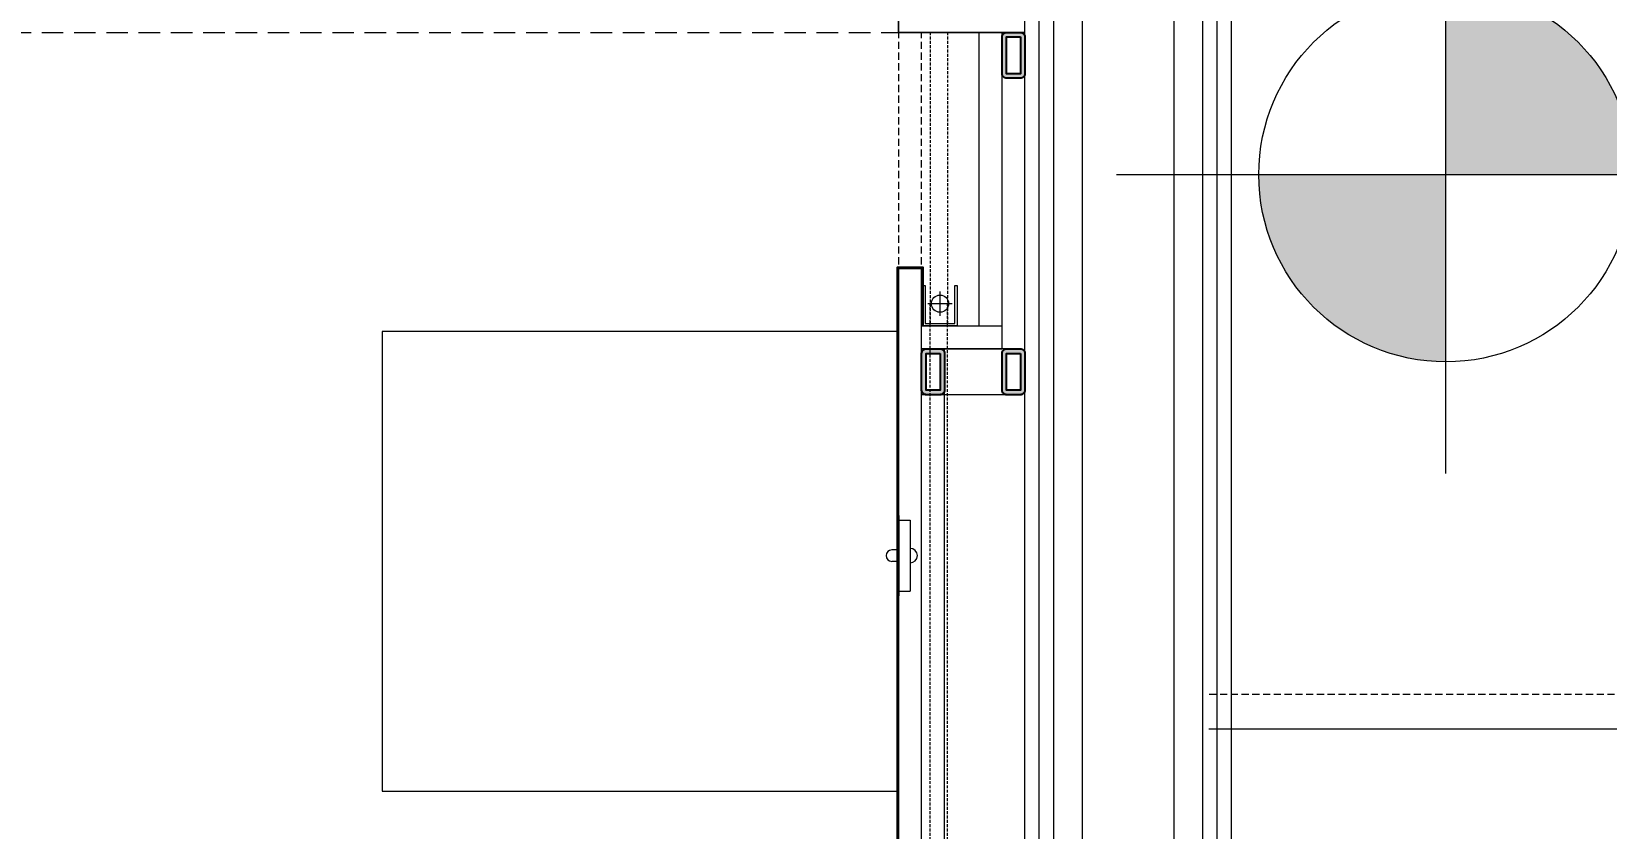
# Model space of a CAD drawing. Header units: millimetres. Extents: x 26282 to 30760, y 1404 to 4574.
# Drawn here: x 28477.6 to 28614.8, y 2899.8 to 2969.2 of the extents above; entities that cross this region are included whole.
import ezdxf

# ---------------------------------------------------------------- set-up
doc = ezdxf.new("R2010")
doc.units = ezdxf.units.MM
doc.header["$LTSCALE"] = 0.25
doc.set_wipeout_variables(frame=1)
for name, pattern in [('01-2BASEMENT$0$HIDDEN', [0.375, 0.25, -0.125]), ('ACAD_ISO03W100', [30, 12, -18]), ('HIDDEN', [0.375, 0.25, -0.125])]:
    doc.linetypes.add(name, pattern=pattern)
for name, color, linetype, lineweight in [('(YP-ZC) A-L-HIDDEN', 145, 'HIDDEN', 13), ('AB-DUV', 4, 'Continuous', 50), ('AB-MERD', 6, 'Continuous', 20), ('AB-MERDarka', 8, 'ACAD_ISO03W100', 20), ('ABN-KOT', 5, 'Continuous', 20), ('DOOR HANDLE (3RDF)', 17, 'Continuous', 15), ('DOOR-INT (3RDF)', 157, 'Continuous', 15), ('FURNITURE (3RDF)', 43, 'Continuous', 20), ('HIDDEN (3RDF)', 145, 'HIDDEN', 13), ('ID-ALCIPAN', 124, 'Continuous', 20), ('ID-HATCH', 252, 'Continuous', 18), ('KOTLAR', 13, 'Continuous', 20), ('LIGHTENING FIXTURE (3RDF)', 50, 'Continuous', 20), ('METAL PROFILE (3RDF)', 251, 'Continuous', 18), ('MIRROR (3RDF)', 150, 'Continuous', 9), ('STAINLESS (3RDF)', 95, 'Continuous', 15), ('WALL CLADDING (3RDF)', 43, 'Continuous', 13), ('WOOD (3RDF)', 45, 'Continuous', 15)]:
    doc.layers.add(name, color=color, linetype=linetype, lineweight=lineweight)
for name, color, linetype in [('ID-PROFIL', 145, 'Continuous'), ('LEATHER (3RDF)', 57, 'Continuous'), ('WIPEOUT(3RDF)', 250, 'Continuous')]:
    doc.layers.add(name, color=color, linetype=linetype)
doc.styles.add('DR-ölçü', font='GOTHIC.TTF', dxfattribs={"width": 0.8})
doc.linetypes.add('BATTING', pattern='A,0.0001,-0.1,[134,ltypeshp.shx,S=0.1,R=0,X=-0.1,Y=0],-0.2,[134,ltypeshp.shx,S=0.1,R=180,X=0.1,Y=0],-0.1', length=0.4001)

# ---------------------------------------------------------------- blocks, each defined once
blk = doc.blocks.new('KAPI-05')
at = {"color": 252}
for p, q in [((28.7, 81.45), (28.7, 87.95)), ((23.7, 80.65), (23.7, 87.15))]:
    blk.add_line(p, q, dxfattribs=at)
at = {"color": 252, "linetype": '01-2BASEMENT$0$HIDDEN', "lineweight": 0, "ltscale": 4, "elevation": 0}
blk.add_lwpolyline([(29.69, 8.5), (110.69, 8.5), (110.69, 13), (29.69, 13)], close=True, dxfattribs=at)
blk.add_lwpolyline([(29.69, 8.5), (110.69, 8.5), (110.69, 13), (29.69, 13)], close=True, dxfattribs=at)
at = {"color": 252, "linetype": 'HIDDEN', "ltscale": 10}
blk.add_arc((24.01, 2.43, 0), 87.32, 6.9552, 86.9217, dxfattribs=at)
at = {"layer": 'DOOR HANDLE (3RDF)', "color": 252}
for p, q in [((23.7, 87.95), (23.25, 87.95)), ((23.25, 87.95), (23.25, 81.45)), ((28.7, 87.95), (29.15, 87.95)), ((29.15, 87.95), (29.15, 81.45)), ((22, 85.57), (19.2, 85.57)), ((19.2, 85.57), (19.7, 73.07)), ((22, 83.58), (22, 85.83)), ((22, 83.82), (22, 85.57)), ((30.4, 83.58), (30.4, 85.83)), ((30.4, 85.57), (34.2, 85.57)), ((30.4, 83.82), (30.4, 85.57)), ((34.2, 85.57), (33.7, 73.07, 0)), ((20.95, 83.82), (22, 83.82)), ((20.95, 73.07), (20.95, 83.82)), ((32.45, 83.82), (30.4, 83.82)), ((32.45, 73.07, 0), (32.45, 83.82)), ((23.25, 81.45), (23.7, 81.45)), ((29.15, 81.45), (28.7, 81.45)), ((20.95, 73.07), (19.7, 73.07)), ((33.7, 73.07, 0), (32.45, 73.07, 0))]:
    blk.add_line(p, q, dxfattribs=at)
at = {"layer": 'DOOR HANDLE (3RDF)', "color": 252, "elevation": 0}
for points in [[(22, 83.58), (23, 83.58), (23, 85.83), (22, 85.83)], [(30.4, 83.58), (29.4, 83.58), (29.4, 85.83), (30.4, 85.83)]]:
    blk.add_lwpolyline(points, dxfattribs=at)
for points in [[(23.25, 85.57), (23, 85.57), (23, 83.82), (23.25, 83.82)], [(29.15, 85.57), (29.4, 85.57), (29.4, 83.82), (29.15, 83.82)]]:
    blk.add_lwpolyline(points, close=True, dxfattribs=at)
at = {"layer": 'HIDDEN (3RDF)', "ltscale": 10, "elevation": 0}
for points in [[(7.01, 90.5), (7.01, 7.5)], [(7.51, 90), (7.51, 8)], [(8.71, 89), (8.71, 9)]]:
    blk.add_lwpolyline(points, dxfattribs=at)
at = {"layer": 'STAINLESS (3RDF)'}
for p, q in [((29.39, 9.11), (28.7, 9.11)), ((29.39, 8.25), (28.7, 8.25))]:
    blk.add_line(p, q, dxfattribs=at)
for radius in [0.47, 0.38]:
    blk.add_circle((30.07, 8.68, 0), radius, dxfattribs=at)
at = {"layer": 'WOOD (3RDF)'}
for p, q in [((37.71, 118.04), (26.7, 118.04)), ((37.71, 118.04), (37.71, 98)), ((35.71, 116.04), (26.7, 116.04)), ((35.71, 116.04), (35.71, 100)), ((26.7, 100), (35.71, 100)), ((26.7, 98), (37.71, 98))]:
    blk.add_line(p, q, dxfattribs=at)
at = {"layer": 'WOOD (3RDF)', "ltscale": 0.25, "elevation": 0}
for points in [[(26.7, 90), (28.7, 90), (28.7, 98), (26.7, 98), (26.7, 90)], [(7.51, 90), (7.01, 90.5), (7.01, 96.5), (7.51, 97), (8.71, 97), (8.71, 97), (8.71, 95.5), (8.46, 95.36), (8.46, 91.64), (8.71, 91.5), (8.71, 90), (7.51, 90)], [(26.7, 94), (26.7, 90), (23.2, 90), (23.2, 89), (8.71, 89), (8.71, 94), (11.21, 94), (11.21, 93.5), (11.71, 93.5), (11.71, 94), (26.7, 94)], [(28.7, 34.13), (27.7, 34.13), (27.7, 33.13), (28.7, 33.13), (28.7, 8.5), (23.7, 8.5), (23.7, 89.5), (28.7, 89.5), (28.7, 34.13)], [(26.7, 4), (26.7, 8), (23.2, 8), (23.2, 9), (8.71, 9), (8.71, 4), (11.21, 4), (11.21, 4.5), (11.71, 4.5), (11.71, 4), (26.7, 4)], [(7.51, 8), (7.01, 7.5), (7.01, 1.5), (7.51, 1), (8.71, 1), (8.71, 1), (8.71, 2.5), (8.46, 2.64), (8.46, 6.36), (8.71, 6.5), (8.71, 8), (7.51, 8)], [(26.7, 8), (28.7, 8), (28.7, 0), (26.7, 0), (26.7, 8)]]:
    blk.add_lwpolyline(points, dxfattribs=at)
blk = doc.blocks.new('20x40 profil')
at = {"layer": 'METAL PROFILE (3RDF)'}
h = blk.add_hatch(color=256, dxfattribs=at)
edge = h.paths.add_edge_path()
edge.add_line((-1.6, 2), (1.6, 2))
edge.add_arc((1.6, 1.6), 0.4, 360, 450, ccw=False)
edge.add_line((2, 1.6), (2, 0.4))
edge.add_arc((1.6, 0.4), 0.4, 270, 360, ccw=False)
edge.add_line((1.6, 0), (-1.6, 0))
edge.add_arc((-1.6, 0.4), 0.4, 180, 270, ccw=False)
edge.add_line((-2, 0.4), (-2, 1.6))
edge.add_arc((-1.6, 1.6), 0.4, 90, 180, ccw=False)
h.paths.add_polyline_path([(-1.6, 1.6), (1.6, 1.6), (1.6, 0.4), (-1.6, 0.4)], flags=16)
at = {"layer": 'ID-PROFIL'}
blk.add_lwpolyline([(1.6, 2), (-1.6, 2, 0.414214), (-2, 1.6), (-2, 0.4, 0.414214), (-1.6, 0), (1.6, 0, 0.414214), (2, 0.4), (2, 1.6, 0.414214)], format="xyb", close=True, dxfattribs=at)
blk.add_lwpolyline([(1.6, 1.6), (-1.6, 1.6), (-1.6, 0.4), (1.6, 0.4)], close=True, dxfattribs=at)
blk = doc.blocks.new('ODA-209')
at = {"layer": 'METAL PROFILE (3RDF)'}
h = blk.add_hatch(color=256, dxfattribs=at)
edge = h.paths.add_edge_path()
edge.add_line((201.1, 236.97), (201.1, 240.17))
edge.add_arc((200.7, 240.17), 0.4, 360, 450)
edge.add_line((200.7, 240.57), (199.5, 240.57))
edge.add_arc((199.5, 240.17), 0.4, 450, 540)
edge.add_line((199.1, 240.17), (199.1, 236.97))
edge.add_arc((199.5, 236.97), 0.4, 540, 630)
edge.add_line((199.5, 236.57), (200.7, 236.57))
edge.add_arc((200.7, 236.97), 0.4, 630, 720)
h.paths.add_polyline_path([(200.7, 236.97), (200.7, 240.17), (199.5, 240.17), (199.5, 236.97)], flags=16)
h = blk.add_hatch(color=256, dxfattribs=at)
edge = h.paths.add_edge_path()
edge.add_line((194.1, 209.43), (194.1, 212.63))
edge.add_arc((193.7, 212.63), 0.4, 360, 450)
edge.add_line((193.7, 213.03), (192.5, 213.03))
edge.add_arc((192.5, 212.63), 0.4, 450, 540)
edge.add_line((192.1, 212.63), (192.1, 209.43))
edge.add_arc((192.5, 209.43), 0.4, 540, 630)
edge.add_line((192.5, 209.03), (193.7, 209.03))
edge.add_arc((193.7, 209.43), 0.4, 630, 720)
h.paths.add_polyline_path([(193.7, 209.43), (193.7, 212.63), (192.5, 212.63), (192.5, 209.43)], flags=16)
h = blk.add_hatch(color=256, dxfattribs=at)
edge = h.paths.add_edge_path()
edge.add_line((201.1, 209.43), (201.1, 212.63))
edge.add_arc((200.7, 212.63), 0.4, 360, 450)
edge.add_line((200.7, 213.03), (199.5, 213.03))
edge.add_arc((199.5, 212.63), 0.4, 450, 540)
edge.add_line((199.1, 212.63), (199.1, 209.43))
edge.add_arc((199.5, 209.43), 0.4, 540, 630)
edge.add_line((199.5, 209.03), (200.7, 209.03))
edge.add_arc((200.7, 209.43), 0.4, 630, 720)
h.paths.add_polyline_path([(200.7, 209.43), (200.7, 212.63), (199.5, 212.63), (199.5, 209.43)], flags=16)
at = {"layer": 'HIDDEN (3RDF)', "ltscale": 10}
blk.add_lwpolyline([(192.1, 47.88), (192.1, 240.57)], dxfattribs=at)
at = {"layer": 'LIGHTENING FIXTURE (3RDF)', "color": 252, "linetype": '01-2BASEMENT$0$HIDDEN', "ltscale": 4}
for p, q in [((192.85, 240.57, 0), (192.85, 215.03)), ((194.35, 240.57, 0), (194.35, 215.03))]:
    blk.add_line(p, q, dxfattribs=at)
at = {"layer": 'LIGHTENING FIXTURE (3RDF)'}
for p, q in [((192.65, 216.96, -2.27), (194.75, 216.96, -2.27)), ((193.7, 215.91, -2.27), (193.7, 218.01, -2.27))]:
    blk.add_line(p, q, dxfattribs=at)
at = {"layer": 'LIGHTENING FIXTURE (3RDF)', "linetype": '01-2BASEMENT$0$HIDDEN', "ltscale": 4}
for p, q in [((192.85, 73.53, -2.27), (192.85, 216.96, -2.27)), ((194.35, 73.53, -2.27), (194.35, 216.96, -2.27))]:
    blk.add_line(p, q, dxfattribs=at)
at = {"layer": 'LIGHTENING FIXTURE (3RDF)', "elevation": 0}
blk.add_lwpolyline([(191.1, 198.12), (191.1, 191.93)], dxfattribs=at)
at = {"layer": 'LIGHTENING FIXTURE (3RDF)'}
blk.add_circle((193.7, 216.96, -2.27), 0.75, dxfattribs=at)
blk.add_arc((191.1, 195.03, 0), 0.629, 270, 90, dxfattribs=at)
at = {"layer": 'METAL PROFILE (3RDF)'}
blk.add_line((201.1, 1.39, -5.07), (201.1, 235.91, 0), dxfattribs=at)
at = {"layer": 'METAL PROFILE (3RDF)', "elevation": 0}
for points in [[(200.1, 213.03), (192.1, 213.03)], [(194.1, 75.53), (194.1, 213.03)], [(200.1, 209.03), (192.1, 209.03)]]:
    blk.add_lwpolyline(points, dxfattribs=at)
at = {"layer": 'MIRROR (3RDF)', "color": 8, "extrusion": (-3.12201e-07, 0, 1), "elevation": -2.27}
blk.add_lwpolyline([(192.4, 215.23), (195, 215.23), (195, 218.53), (195.2, 218.53), (195.2, 215.03), (192.2, 215.03), (192.2, 218.53), (192.4, 218.53)], close=True, dxfattribs=at)
at = {"layer": 'WALL CLADDING (3RDF)', "ltscale": 0.25}
for p, q in [((197.1, 220.03, 0), (197.1, 240.57, 0)), ((199.1, 213.03), (199.1, 240.57, 0)), ((192.1, 70.53), (192.1, 218.03))]:
    blk.add_line(p, q, dxfattribs=at)
at = {"layer": 'WALL CLADDING (3RDF)', "elevation": -2.27}
for points in [[(192.1, 215.03), (197.1, 215.03), (197.1, 220.03)], [(197.1, 215.03), (197.1, 220.03)]]:
    blk.add_lwpolyline(points, dxfattribs=at)
at = {"layer": 'WALL CLADDING (3RDF)'}
for points in [[(192.1, 215.03), (199.1, 215.03)], [(192.1, 213.03), (199.1, 213.03)]]:
    blk.add_lwpolyline(points, dxfattribs=at)
at = {"layer": 'METAL PROFILE (3RDF)', "color": 4, "extrusion": (0, 0, -1), "zscale": -1, "rotation": 90}
for p in [(-199.1, 238.57), (-192.1, 211.03), (-199.1, 211.03, 0)]:
    blk.add_blockref('20x40 profil', p, dxfattribs=at)
blk.add_wipeout([(190.1, 214.53), (145.1, 214.53), (145.1, 174.53), (190.1, 174.53)]).dxf.layer = 'WIPEOUT(3RDF)'
at = {"layer": 'FURNITURE (3RDF)'}
blk.add_lwpolyline([(145.1, 174.53), (190.1, 174.53), (190.1, 214.53), (145.1, 214.53)], close=True, dxfattribs=at)
at = {"layer": 'HIDDEN (3RDF)', "ltscale": 10}
blk.add_lwpolyline([(190.1, 47.88), (190.1, 240.57)], dxfattribs=at)
at = {"layer": 'LEATHER (3RDF)', "elevation": -2.27}
blk.add_lwpolyline([(192.2, 73.53), (192.2, 68.43), (190, 68.43), (190, 220.13), (192.2, 220.13), (192.2, 215.03)], dxfattribs=at)
at = {"layer": 'LIGHTENING FIXTURE (3RDF)', "elevation": 0}
blk.add_lwpolyline([(190.1, 198.53), (190.1, 191.53), (190, 191.53), (190, 198.53)], close=True, dxfattribs=at)
for points in [[(190.1, 198.12), (191.1, 198.12)], [(190, 195.53), (189.5, 195.53)], [(190, 194.53), (189.5, 194.53)], [(190.1, 191.93), (191.1, 191.93)]]:
    blk.add_lwpolyline(points, dxfattribs=at)
at = {"layer": 'LIGHTENING FIXTURE (3RDF)'}
blk.add_arc((189.5, 195.03, 0), 0.5, 90, 270, dxfattribs=at)
at = {"layer": 'WALL CLADDING (3RDF)', "ltscale": 0.25}
blk.add_line((190.1, 68.53), (190.1, 220.03), dxfattribs=at)
at = {"layer": 'WALL CLADDING (3RDF)'}
blk.add_lwpolyline([(192.1, 215.03), (192.1, 220.03), (190.1, 220.03)], dxfattribs=at)
at = {"layer": 'WALL CLADDING (3RDF)', "elevation": -2.27}
blk.add_lwpolyline([(190.1, 220.03), (192.1, 220.03), (192.1, 215.03)], dxfattribs=at)
blk = doc.blocks.new('A$C187D15ED')
at = {"layer": 'ID-ALCIPAN', "ltscale": 0.25}
for p, q in [((8995, 2520.88), (8995, 2788.1)), ((8996.25, 2520.88), (8996.25, 2788.1)), ((9009.25, 2520.88), (9009.25, 2788.1)), ((9010.5, 2520.88), (9010.5, 2788.1)), ((9011.75, 2522.13), (9011.75, 2788.1))]:
    blk.add_line(p, q, dxfattribs=at)
at = {"layer": 'ID-HATCH', "linetype": 'BATTING', "lineweight": 0, "ltscale": 4.5}
for p, q in [((8998.75, 2520.88), (8998.75, 2788.1)), ((9006.75, 2520.88), (9006.75, 2788.1))]:
    blk.add_line(p, q, dxfattribs=at)
at = {"layer": 'FURNITURE (3RDF)', "ltscale": 0.2}
blk.add_blockref('ODA-209', (8792.65, 2523.48), dxfattribs=at)
at = {"layer": '(YP-ZC) A-L-HIDDEN', "ltscale": 30}
blk.add_line((8840.6, 2764.05), (8993.75, 2764.05), dxfattribs=at)
at = {"layer": 'ID-ALCIPAN', "ltscale": 0.25}
blk.add_line((8993.75, 2522.13), (8993.75, 2788.1), dxfattribs=at)
at = {"layer": 'DOOR-INT (3RDF)', "ltscale": 0.2, "rotation": 180}
blk.add_blockref('KAPI-05', (9020.45, 2882.1), dxfattribs=at)
blk = doc.blocks.new('KOT')
at = {"layer": 'KOTLAR'}
h = blk.add_hatch(color=256, dxfattribs=at)
h.paths.add_polyline_path([(0, 0), (-0.08147, 0, 0.414214), (0, -0.08147)])
h.paths.add_polyline_path([(0, 0.08147), (0, 0), (0.08147, 0, 0.414214)])
for p, q in [((0, -0.13006), (0, 0.14647)), ((-0.14348, 0), (0.5035, 0))]:
    blk.add_line(p, q, dxfattribs=at)
blk.add_circle((0, 0), 0.08147, dxfattribs=at)
at = {"layer": 'KOTLAR', "style": 'DR-ölçü'}
blk.add_attdef('KOT', (0.10915, 0.04043), '', height=0.1, dxfattribs=at)

msp = doc.modelspace()

# ---------------------------------------------------------------- block references
at = {"layer": 'AB-DUV', "ltscale": 100}
msp.add_blockref('A$C187D15ED', (19570.424, 205.028, 5.126), dxfattribs=at)

# ---------------------------------------------------------------- next in the draw order: hatches: boundary and pattern name
at = {"layer": 'METAL PROFILE (3RDF)'}
h = msp.add_hatch(color=256, dxfattribs=at)
edge = h.paths.add_edge_path()
edge.add_line((28564.173, 2965.48), (28564.173, 2968.68))
edge.add_arc((28563.773, 2968.68), 0.4, 360, 450)
edge.add_line((28563.773, 2969.08), (28562.573, 2969.08))
edge.add_arc((28562.573, 2968.68), 0.4, 450, 540)
edge.add_line((28562.173, 2968.68), (28562.173, 2965.48))
edge.add_arc((28562.573, 2965.48), 0.4, 540, 630)
edge.add_line((28562.573, 2965.08), (28563.773, 2965.08))
edge.add_arc((28563.773, 2965.48), 0.4, 630, 720)
h.paths.add_polyline_path([(28563.773, 2965.48), (28563.773, 2968.68), (28562.573, 2968.68), (28562.573, 2965.48)], flags=16)
h = msp.add_hatch(color=256, dxfattribs=at)
edge = h.paths.add_edge_path()
edge.add_line((28564.173, 2965.48), (28564.173, 2968.68))
edge.add_arc((28563.773, 2968.68), 0.4, 0, 90)
edge.add_line((28563.773, 2969.08), (28562.573, 2969.08))
edge.add_arc((28562.573, 2968.68), 0.4, 90, 180)
edge.add_line((28562.173, 2968.68), (28562.173, 2965.48))
edge.add_arc((28562.573, 2965.48), 0.4, 180, 270)
edge.add_line((28562.573, 2965.08), (28563.773, 2965.08))
edge.add_arc((28563.773, 2965.48), 0.4, 270, 360)
h.paths.add_polyline_path([(28563.773, 2965.48), (28563.773, 2968.68), (28562.573, 2968.68), (28562.573, 2965.48)], flags=16)
h = msp.add_hatch(color=256, dxfattribs=at)
edge = h.paths.add_edge_path()
edge.add_line((28557.173, 2937.937), (28557.173, 2941.137))
edge.add_arc((28556.773, 2941.137), 0.4, 360, 450)
edge.add_line((28556.773, 2941.537), (28555.573, 2941.537))
edge.add_arc((28555.573, 2941.137), 0.4, 450, 540)
edge.add_line((28555.173, 2941.137), (28555.173, 2937.937))
edge.add_arc((28555.573, 2937.937), 0.4, 540, 630)
edge.add_line((28555.573, 2937.537), (28556.773, 2937.537))
edge.add_arc((28556.773, 2937.937), 0.4, 630, 720)
h.paths.add_polyline_path([(28556.773, 2937.937), (28556.773, 2941.137), (28555.573, 2941.137), (28555.573, 2937.937)], flags=16)
h = msp.add_hatch(color=256, dxfattribs=at)
edge = h.paths.add_edge_path()
edge.add_line((28557.173, 2937.937), (28557.173, 2941.137))
edge.add_arc((28556.773, 2941.137), 0.4, 0, 90)
edge.add_line((28556.773, 2941.537), (28555.573, 2941.537))
edge.add_arc((28555.573, 2941.137), 0.4, 90, 180)
edge.add_line((28555.173, 2941.137), (28555.173, 2937.937))
edge.add_arc((28555.573, 2937.937), 0.4, 180, 270)
edge.add_line((28555.573, 2937.537), (28556.773, 2937.537))
edge.add_arc((28556.773, 2937.937), 0.4, 270, 360)
h.paths.add_polyline_path([(28556.773, 2937.937), (28556.773, 2941.137), (28555.573, 2941.137), (28555.573, 2937.937)], flags=16)
h = msp.add_hatch(color=256, dxfattribs=at)
edge = h.paths.add_edge_path()
edge.add_line((28564.173, 2937.937), (28564.173, 2941.137))
edge.add_arc((28563.773, 2941.137), 0.4, 360, 450)
edge.add_line((28563.773, 2941.537), (28562.573, 2941.537))
edge.add_arc((28562.573, 2941.137), 0.4, 450, 540)
edge.add_line((28562.173, 2941.137), (28562.173, 2937.937))
edge.add_arc((28562.573, 2937.937), 0.4, 540, 630)
edge.add_line((28562.573, 2937.537), (28563.773, 2937.537))
edge.add_arc((28563.773, 2937.937), 0.4, 630, 720)
h.paths.add_polyline_path([(28563.773, 2937.937), (28563.773, 2941.137), (28562.573, 2941.137), (28562.573, 2937.937)], flags=16)
h = msp.add_hatch(color=256, dxfattribs=at)
edge = h.paths.add_edge_path()
edge.add_line((28564.173, 2937.937), (28564.173, 2941.137))
edge.add_arc((28563.773, 2941.137), 0.4, 0, 90)
edge.add_line((28563.773, 2941.537), (28562.573, 2941.537))
edge.add_arc((28562.573, 2941.137), 0.4, 90, 180)
edge.add_line((28562.173, 2941.137), (28562.173, 2937.937))
edge.add_arc((28562.573, 2937.937), 0.4, 180, 270)
edge.add_line((28562.573, 2937.537), (28563.773, 2937.537))
edge.add_arc((28563.773, 2937.937), 0.4, 270, 360)
h.paths.add_polyline_path([(28563.773, 2937.937), (28563.773, 2941.137), (28562.573, 2941.137), (28562.573, 2937.937)], flags=16)

# ---------------------------------------------------------------- next in the draw order: linework, layer by layer
at = {"layer": 'AB-MERD'}
msp.add_line((28710.228, 2908.439), (28580.177, 2908.439), dxfattribs=at)
at = {"layer": 'AB-MERDarka', "linetype": 'HIDDEN', "ltscale": 10}
msp.add_line((28710.227, 2911.439), (28580.177, 2911.439), dxfattribs=at)
at = {"layer": 'HIDDEN (3RDF)', "ltscale": 10, "elevation": 5.126}
msp.add_lwpolyline([(28555.173, 2776.385), (28555.173, 2969.079)], dxfattribs=at)
at = {"layer": 'ID-PROFIL', "elevation": 5.126}
for points in [[(28564.173, 2968.68), (28564.173, 2965.48, -0.4142136), (28563.773, 2965.08), (28562.573, 2965.08, -0.4142136), (28562.173, 2965.48), (28562.173, 2968.68, -0.4142136), (28562.573, 2969.08), (28563.773, 2969.08, -0.4142136)], [(28557.173, 2941.137), (28557.173, 2937.937, -0.4142136), (28556.773, 2937.537), (28555.573, 2937.537, -0.4142136), (28555.173, 2937.937), (28555.173, 2941.137, -0.4142136), (28555.573, 2941.537), (28556.773, 2941.537, -0.4142136)], [(28564.173, 2941.137), (28564.173, 2937.937, -0.4142136), (28563.773, 2937.537), (28562.573, 2937.537, -0.4142136), (28562.173, 2937.937), (28562.173, 2941.137, -0.4142136), (28562.573, 2941.537), (28563.773, 2941.537, -0.4142136)]]:
    msp.add_lwpolyline(points, format="xyb", close=True, dxfattribs=at)
for points in [[(28563.773, 2968.68), (28563.773, 2965.48), (28562.573, 2965.48), (28562.573, 2968.68)], [(28556.773, 2941.137), (28556.773, 2937.937), (28555.573, 2937.937), (28555.573, 2941.137)], [(28563.773, 2941.137), (28563.773, 2937.937), (28562.573, 2937.937), (28562.573, 2941.137)]]:
    msp.add_lwpolyline(points, close=True, dxfattribs=at)
at = {"layer": 'LIGHTENING FIXTURE (3RDF)', "color": 252, "linetype": '01-2BASEMENT$0$HIDDEN', "ltscale": 4}
for p, q in [((28555.923, 2969.079, 5.126), (28555.923, 2943.536, 5.126)), ((28557.423, 2969.079, 5.126), (28557.423, 2943.536, 5.126))]:
    msp.add_line(p, q, dxfattribs=at)
at = {"layer": 'LIGHTENING FIXTURE (3RDF)'}
for p, q in [((28556.773, 2944.418, 2.857), (28556.773, 2946.518, 2.857)), ((28555.723, 2945.468, 2.857), (28557.823, 2945.468, 2.857))]:
    msp.add_line(p, q, dxfattribs=at)
at = {"layer": 'LIGHTENING FIXTURE (3RDF)', "linetype": '01-2BASEMENT$0$HIDDEN', "ltscale": 4}
for p, q in [((28555.923, 2802.036, 2.857), (28555.923, 2945.468, 2.857)), ((28557.423, 2802.036, 2.857), (28557.423, 2945.468, 2.857))]:
    msp.add_line(p, q, dxfattribs=at)
at = {"layer": 'LIGHTENING FIXTURE (3RDF)', "elevation": 5.126}
msp.add_lwpolyline([(28554.173, 2926.628), (28554.173, 2920.44)], dxfattribs=at)
at = {"layer": 'LIGHTENING FIXTURE (3RDF)'}
msp.add_circle((28556.773, 2945.468, 2.857), 0.75, dxfattribs=at)
msp.add_arc((28554.173, 2923.534, 5.126), 0.629, 270, 90, dxfattribs=at)
at = {"layer": 'METAL PROFILE (3RDF)'}
msp.add_line((28564.173, 2729.892, 0.058), (28564.173, 2964.42, 5.126), dxfattribs=at)
at = {"layer": 'METAL PROFILE (3RDF)', "elevation": 5.126}
for points in [[(28563.173, 2941.537), (28555.173, 2941.537)], [(28557.173, 2804.036), (28557.173, 2941.537)], [(28563.173, 2937.537), (28555.173, 2937.537)]]:
    msp.add_lwpolyline(points, dxfattribs=at)
at = {"layer": 'MIRROR (3RDF)', "color": 8, "extrusion": (-3.12201e-07, 0, 1), "elevation": 2.848}
msp.add_lwpolyline([(28555.473, 2943.737), (28558.073, 2943.737), (28558.073, 2947.037), (28558.273, 2947.037), (28558.273, 2943.537), (28555.273, 2943.537), (28555.273, 2947.037), (28555.473, 2947.037)], close=True, dxfattribs=at)
at = {"layer": 'WALL CLADDING (3RDF)', "ltscale": 0.25}
for p, q in [((28560.173, 2948.537, 5.126), (28560.173, 2969.079, 5.126)), ((28562.173, 2941.537, 5.126), (28562.173, 2969.079, 5.126)), ((28555.173, 2799.036, 5.126), (28555.173, 2946.537, 5.126))]:
    msp.add_line(p, q, dxfattribs=at)
at = {"layer": 'WALL CLADDING (3RDF)'}
for points, elevation in [([(28555.173, 2943.537), (28560.173, 2943.537), (28560.173, 2948.537)], 2.857), ([(28560.173, 2943.537), (28560.173, 2948.537)], 2.857), ([(28555.173, 2943.537), (28562.173, 2943.537)], 5.126), ([(28555.173, 2941.537), (28562.173, 2941.537)], 5.126)]:
    msp.add_lwpolyline(points, dxfattribs=dict(at, elevation=elevation))
at = {"layer": 'WOOD (3RDF)'}
for q in [(28553.173, 2989.123, 5.126), (28564.176, 2969.08, 5.126)]:
    msp.add_line((28553.173, 2969.079, 5.126), q, dxfattribs=at)

# ---------------------------------------------------------------- next in the draw order: block references
at = {"layer": 'ABN-KOT'}
ref = msp.add_blockref('KOT', (28600.839, 2956.693), dxfattribs=dict(at, xscale=200, yscale=200, zscale=200))
ref.add_attrib('KOT', '+16,52', (28622.67, 2964.778), dxfattribs={"height": 20, "style": 'DR-ölçü'})

# ---------------------------------------------------------------- next in the draw order: wipeouts: each hides what was drawn before it
msp.add_wipeout([(28553.17, 2943.037), (28508.17, 2943.036), (28508.171, 2903.036), (28553.171, 2903.037)]).translate(0, 0, 5.126).dxf.layer = 'WIPEOUT(3RDF)'

# ---------------------------------------------------------------- next in the draw order: linework, layer by layer
at = {"layer": 'FURNITURE (3RDF)', "elevation": 5.126}
msp.add_lwpolyline([(28508.171, 2903.036), (28553.171, 2903.037), (28553.17, 2943.037), (28508.17, 2943.036)], close=True, dxfattribs=at)
at = {"layer": 'HIDDEN (3RDF)', "ltscale": 10, "elevation": 5.126}
msp.add_lwpolyline([(28553.173, 2776.386), (28553.173, 2969.079)], dxfattribs=at)
at = {"layer": 'LEATHER (3RDF)', "elevation": 2.857}
msp.add_lwpolyline([(28555.273, 2802.036), (28555.273, 2796.936), (28553.073, 2796.936), (28553.073, 2948.637), (28555.273, 2948.637), (28555.273, 2943.537)], dxfattribs=at)
at = {"layer": 'LIGHTENING FIXTURE (3RDF)', "elevation": 5.126}
msp.add_lwpolyline([(28553.173, 2927.034), (28553.173, 2920.034), (28553.073, 2920.034), (28553.073, 2927.034)], close=True, dxfattribs=at)
for points in [[(28553.173, 2926.628), (28554.173, 2926.628)], [(28553.073, 2924.034), (28552.573, 2924.034)], [(28553.073, 2923.034), (28552.573, 2923.034)], [(28553.173, 2920.44), (28554.173, 2920.44)]]:
    msp.add_lwpolyline(points, dxfattribs=at)
at = {"layer": 'LIGHTENING FIXTURE (3RDF)'}
msp.add_arc((28552.573, 2923.534, 5.126), 0.5, 90, 270, dxfattribs=at)
at = {"layer": 'WALL CLADDING (3RDF)', "ltscale": 0.25}
msp.add_line((28553.173, 2797.036, 5.126), (28553.173, 2948.537, 5.126), dxfattribs=at)
at = {"layer": 'WALL CLADDING (3RDF)'}
for points, elevation in [([(28555.173, 2943.537), (28555.173, 2948.537), (28553.173, 2948.537)], 5.126), ([(28553.173, 2948.537), (28555.173, 2948.537), (28555.173, 2943.537)], 2.857)]:
    msp.add_lwpolyline(points, dxfattribs=dict(at, elevation=elevation))

doc.saveas('drawing.dxf')
